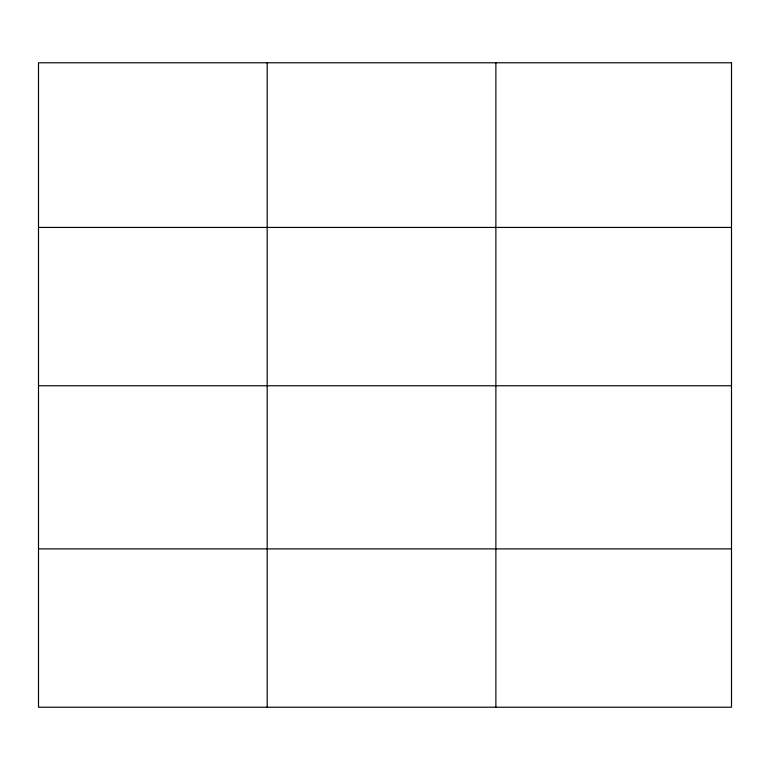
<?xml version="1.0" encoding="UTF-8"?>
<svg xmlns="http://www.w3.org/2000/svg" width="770" height="770" viewBox="0 0 770 770"><rect width="100%" height="100%" fill="white"/><g stroke="black" fill="none" stroke-linecap="round" stroke-linejoin="round"><path stroke-width="1.16" d="M38.5 227.429L731.5 227.429M38.5 385.76L731.5 385.76M38.5 548.894L731.5 548.894M495.88 62.784L495.88 707.216M267.19 62.784L267.19 707.216M731.5 62.784L38.5 62.784L38.5 707.216L731.5 707.216L731.5 62.784"/></g></svg>
